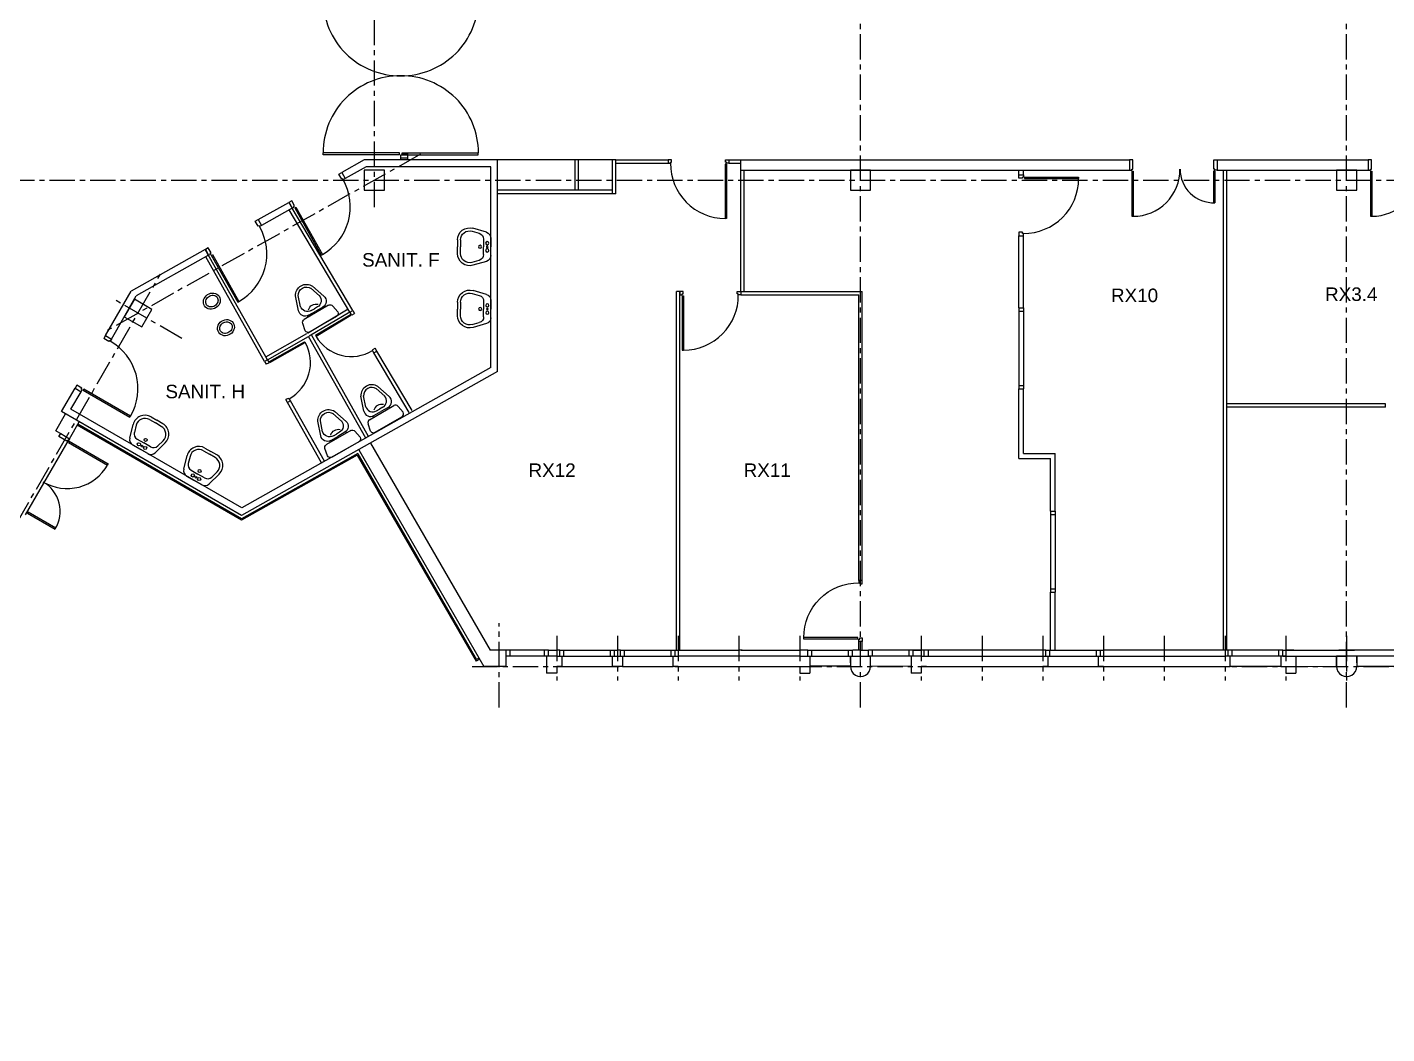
# Model space of a CAD drawing. Extents: x 1614 to 26454, y 2920 to 16595.
# Drawn here: x 3655 to 5669, y 11017 to 12507 of the extents above; entities that cross this region are included whole.
import ezdxf

# ---------------------------------------------------------------- set-up
doc = ezdxf.new("R2010")
doc.units = 0
doc.header["$MEASUREMENT"] = 0
doc.linetypes.add('AXES', pattern=[2, 1.25, -0.25, 0.25, -0.25])
doc.layers.get('0').update_dxf_attribs({"linetype": 'CONTINUOUS'})
for name, color, linetype in [('BA_APPUI_FENETRE', 140, 'CONTINUOUS'), ('BA_AXE_TRAME', 253, 'AXES'), ('BA_BARDAGE', 1, 'CONTINUOUS'), ('BA_CLOISON_EXISTANTE', 4, 'CONTINUOUS'), ('BA_DOUBLAGE', 134, 'CONTINUOUS'), ('BA_MENUIS_EXTERIEURE', 6, 'CONTINUOUS'), ('BA_MENUIS_INTERIEURE', 202, 'CONTINUOUS'), ('BA_STRUCTURE', 5, 'CONTINUOUS'), ('EQ_SANITAIRE', 60, 'CONTINUOUS'), ('TXT_REP_PIECE', 3, 'CONTINUOUS')]:
    doc.layers.add(name, color=color, linetype=linetype)
doc.styles.add('ARIAL', font='arial.ttf')

# ---------------------------------------------------------------- blocks, each defined once
blk = doc.blocks.new('baie1')
at = {"layer": 'BA_APPUI_FENETRE'}
blk.add_line((7.5, -5), (82.5, -5), dxfattribs=at)
at = {"layer": 'BA_DOUBLAGE'}
for p, q in [((4.5, 19), (0, 19)), ((85.5, 19), (90, 19))]:
    blk.add_line(p, q, dxfattribs=at)
at = {"layer": 'BA_MENUIS_EXTERIEURE'}
for p, q in [((4.5, 19), (85.5, 19)), ((4.5, 10), (4.5, 19)), ((4.5, 10), (85.5, 10)), ((10.5, 10), (10.5, 19)), ((79.5, 10), (79.5, 19)), ((85.5, 10), (85.5, 19))]:
    blk.add_line(p, q, dxfattribs=at)
at = {"layer": 'BA_STRUCTURE'}
for points in [[(0, 10), (7.5, 10), (7.5, -5), (0, -5)], [(90, -5), (82.5, -5), (82.5, 10), (90, 10)]]:
    blk.add_lwpolyline(points, dxfattribs=at)
blk = doc.blocks.new('baie2')
at = {"layer": 'BA_DOUBLAGE'}
blk.add_line((-12, 19), (0, 19), dxfattribs=at)
at = {"layer": 'BA_MENUIS_EXTERIEURE'}
for p, q in [((-78.3, 10), (-78.3, 19)), ((-12, 19), (-78.3, 19)), ((-12, 10), (-78.3, 10)), ((-72.3, 10), (-72.3, 19)), ((-18, 10), (-18, 19)), ((-12, 10), (-12, 19))]:
    blk.add_line(p, q, dxfattribs=at)
at = {"layer": 'BA_STRUCTURE'}
for p, q in [((-75, 0), (-75, 10)), ((0, 10), (-15, 10)), ((-15, 10), (-15, -15)), ((0, -15), (-15, -15)), ((0, -5), (0, -15))]:
    blk.add_line(p, q, dxfattribs=at)
blk = doc.blocks.new('P80_5')
for p, q in [((-5.5, 6.5), (-5.5, 86.6)), ((-3.5, 86.5), (-5.5, 86.5)), ((-3.5, 6.5), (-3.5, 86.5)), ((-90, 0), (-90, 5)), ((-90, 5), (-86.5, 5)), ((-85, 0), (-90, 0)), ((-86.5, 5), (-86.5, 3.5)), ((-86.5, 3.5), (-85, 3.5)), ((-85, 3.5), (-85, 0)), ((-3.5, 6.5), (-5.5, 6.5)), ((-5, 3.5), (-5, 0)), ((-3.5, 3.5), (-5, 3.5)), ((-5, 0), (0, 0)), ((0, 5), (-3.5, 5)), ((-3.5, 5), (-3.5, 3.5)), ((0, 0), (0, 5))]:
    blk.add_line(p, q)
for centre, radius, start, end in [((-5.6, 5.7), 80.9, 89.9501, 180.4961), ((-5.5, 6.5), 0, 180, 270), ((-5, 3.5), 0, 180, 270)]:
    blk.add_arc(centre, radius, start, end)
blk = doc.blocks.new('WC')
for p, q in [((-35.6, 21.6), (-56.7, 14.5)), ((-20.3, -20.8), (-20.3, 20.8)), ((-5, 27.9), (-16.3, 25.7)), ((0, -22.9), (0, 22.9)), ((-39.3, 16.2), (-55.4, 10.7)), ((-26.4, 5.3), (-26.4, 0)), ((-26.4, -5.3), (-26.4, 0)), ((-20.3, 14), (-22.5, 14)), ((-22.4, 12.2), (-22.4, 0)), ((-22.4, -12.2), (-22.4, 0)), ((-35.6, -21.6), (-56.7, -14.5)), ((-39.3, -16.2), (-55.4, -10.7)), ((-20.3, -14), (-22.5, -14)), ((-5, -27.9), (-16.3, -25.7))]:
    blk.add_line(p, q)
for centre, radius, start, end in [((-32.4, 12.2), 10, 0, 108.6162), ((-15.3, 20.8), 5, 101.0796, 180), ((-5, 22.9), 5, 0, 90), ((-49.5, 0), 16.2, 116.4444, 180), ((-49.5, -0.4), 16.2, 178.1961, 178.7319), ((-49.5, 0), 16.2, 180, 243.5556), ((-49.5, 0), 12.2, 116.4444, 180), ((-49.5, 0), 12.2, 180, 243.5556), ((-37.4, 5.3), 11, 0, 102.4), ((-21.2, 0), 11.5, 134.9643, 225.0357), ((-37.4, -5.3), 11, 257.6, 0), ((-32.4, -12.2), 10, 251.3838, 0), ((-15.3, -20.8), 5, 180, 258.9204), ((-5, -22.9), 5, 270, 0)]:
    blk.add_arc(centre, radius, start, end)
blk = doc.blocks.new('LAV60')
for p, q in [((-14.4, 0), (0, 0)), ((14.4, 0), (0, 0)), ((-24, -7.3), (-30.4, -29.5)), ((-25.6, -30.9), (-22.3, -19.3)), ((-12.7, -12), (0, -12)), ((12.7, -12), (0, -12)), ((25.6, -30.9), (22.3, -19.3)), ((24, -7.3), (30.4, -29.5)), ((-11.2, -50), (0, -50)), ((-11.2, -55), (0, -55)), ((11.2, -50), (0, -50)), ((11.2, -55), (0, -55))]:
    blk.add_line(p, q)
for centre, radius in [((-6, -6), 2.61), ((0, -17.8), 2.54), ((0, -6), 1.44), ((6, -6), 2.61)]:
    blk.add_circle(centre, radius)
for centre, radius, start, end in [((-14.4, -10), 10, 90, 164.0546), ((14.4, -10), 10, 15.9454, 90), ((-12.7, -22), 10, 90, 164.0546), ((12.7, -22), 10, 15.9454, 90), ((-11.2, -35), 20, 164.0546, 270), ((-11.2, -35), 15, 164.0546, 270), ((11.2, -35), 20, 270, 15.9454), ((11.2, -35), 15, 270, 15.9454)]:
    blk.add_arc(centre, radius, start, end)

msp = doc.modelspace()

# ---------------------------------------------------------------- linework, layer by layer
at = {"layer": 'BA_APPUI_FENETRE'}
for p, q in [((3653.1, 11785.4), (3718.1, 11898)), ((4874.8, 11560.9), (4814.8, 11560.9)), ((4964.8, 11560.8), (4904.8, 11560.9)), ((5534.8, 11560.8), (5594.8, 11560.9)), ((5624.8, 11560.9), (5684.8, 11560.9))]:
    msp.add_line(p, q, dxfattribs=at)
at = {"layer": 'BA_AXE_TRAME', "ltscale": 30}
for p, q in [((5609.8, 11499.7), (5609.8, 15941.9)), ((4169.8, 12240.8), (4169.8, 13781.9)), ((4889.8, 11499.7), (4889.8, 13781.9)), ((4238.2, 12319.2), (3767.8, 12054.7)), ((2668.7, 12280.8), (8550.9, 12280.8)), ((2349.1, 9536.9), (3853, 12141.7)), ((3884.7, 12046.4), (3785, 12103.9)), ((4354.8, 11499.7), (4354.8, 11624.8)), ((4439.8, 11605.9), (4439.8, 11539.7)), ((4529.8, 11605.9), (4529.8, 11539.7)), ((4619.8, 11605.9), (4619.8, 11539.7)), ((4709.8, 11605.9), (4709.8, 11539.7)), ((4799.8, 11605.9), (4799.8, 11539.7)), ((4979.8, 11605.9), (4979.8, 11539.7)), ((5069.8, 11605.9), (5069.8, 11539.7)), ((5159.8, 11605.9), (5159.8, 11539.7)), ((5249.8, 11605.9), (5249.8, 11539.7)), ((5339.8, 11605.9), (5339.8, 11539.7)), ((5429.8, 11605.9), (5429.8, 11539.7)), ((5519.8, 11605.9), (5519.8, 11539.7)), ((5609.8, 11605.9), (5609.8, 11539.7)), ((4314.8, 11560.8), (8550.9, 11560.8))]:
    msp.add_line(p, q, dxfattribs=at)
at = {"layer": 'BA_BARDAGE'}
for p, q in [((3973.1, 11777.2), (3729.5, 11917.8)), ((3973.1, 11779.5), (3730.5, 11919.5)), ((4145, 11876.2), (3973.1, 11779.5)), ((4144.3, 11873.5), (3973.1, 11777.2)), ((4144.3, 11873.5), (4320.5, 11568.3)), ((4145, 11876.2), (4321.2, 11571.1)), ((4325.7, 11571.3), (4320.5, 11568.3)), ((4324.7, 11573.1), (4321.2, 11571.1))]:
    msp.add_line(p, q, dxfattribs=at)
at = {"layer": 'BA_CLOISON_EXISTANTE'}
for p, q in [((4154.8, 12310.8), (4121.5, 12292.1)), ((4352.3, 12310.8), (4154.8, 12310.8)), ((4192.3, 12310.8), (4154.8, 12310.8)), ((4352.3, 11997.4), (4352.3, 12310.8)), ((4467.3, 12265.8), (4467.3, 12310.8)), ((4472.3, 12310.8), (4467.3, 12310.8)), ((4472.3, 12265.8), (4472.3, 12310.8)), ((4522.3, 12265.8), (4522.3, 12310.8)), ((4527.3, 12310.8), (4522.3, 12310.8)), ((4522.3, 12260.8), (4522.3, 12310.8)), ((4527.3, 12260.8), (4527.3, 12310.8)), ((4527.3, 12310.8), (4604.8, 12310.8)), ((4527.3, 12305.8), (4604.8, 12305.8)), ((4694.8, 12310.8), (4712.3, 12310.8)), ((4694.8, 12305.8), (4712.3, 12305.8)), ((4157.4, 12300.8), (4126.4, 12283.4)), ((4342.3, 12300.8), (4157.4, 12300.8)), ((4342.3, 12003.2), (4342.3, 12300.8)), ((4712.3, 12115.8), (4712.3, 12295.8)), ((4717.3, 12115.8), (4717.3, 12295.8)), ((5124.3, 12288.6), (5124.3, 12295.8)), ((5131.3, 12288.6), (5131.3, 12295.8)), ((5427.3, 11584.8), (5427.3, 12295.8)), ((5432.3, 11584.8), (5432.3, 12295.8)), ((4522.3, 12265.8), (4352.3, 12265.8)), ((3997.8, 12222.5), (4043.1, 12247.9)), ((4527.3, 12260.8), (4352.3, 12260.8)), ((4048, 12239.3), (4002.7, 12213.7)), ((4133.3, 12085.4), (4043.6, 12236.8)), ((4137.6, 12087.9), (4048, 12239.2)), ((5124.3, 12091.6), (5124.3, 12198.6)), ((5131.3, 12091.6), (5131.3, 12198.6)), ((3919.3, 12178.3), (3809.7, 12116.6)), ((3924.2, 12169.6), (3817, 12109.3)), ((4011.3, 12014.9), (3919.3, 12178.3)), ((4006.9, 12012.5), (3919.9, 12167.2)), ((3771.5, 12050.6), (3809.7, 12116.6)), ((3780.2, 12045.6), (3817, 12109.3)), ((4617.3, 11584.8), (4617.3, 12115.8)), ((4622.3, 12115.8), (4617.3, 12115.8)), ((4622.3, 11584.8), (4622.3, 12115.8)), ((4712.3, 12115.8), (4892.3, 12115.8)), ((4712.3, 12110.8), (4887.3, 12110.8)), ((4887.3, 11687.8), (4887.3, 12110.8)), ((4892.3, 11687.8), (4892.3, 12115.8)), ((4130.8, 12089.7), (4070.5, 12054)), ((4133.3, 12085.4), (4073.1, 12049.7)), ((5124.3, 12091.6), (5131.3, 12091.6)), ((4008.8, 12019.3), (4069.8, 12053.6)), ((4011.3, 12014.9), (4072.3, 12049.2)), ((4156.9, 11898.9), (4072.3, 12049.2)), ((4161.2, 11901.3), (4076.6, 12051.8)), ((4221.2, 11937), (4169, 12025.1)), ((4225.5, 11939.5), (4173.3, 12027.7)), ((4342.3, 12003.2), (3973.2, 11795.6)), ((4352.3, 11997.4), (3973.1, 11784.1)), ((3706.5, 11938), (3726.6, 11972.6)), ((3720.2, 11941.6), (3735.2, 11967.6)), ((5124.3, 11868.8), (5124.3, 11971.6)), ((5124.3, 11971.6), (5131.3, 11971.6)), ((5131.3, 11875.8), (5131.3, 11971.6)), ((4091.5, 11862.1), (4041.2, 11951.5)), ((4095.9, 11864.6), (4045.6, 11953.9)), ((5667.3, 11949.8), (5432.3, 11949.8)), ((5667.3, 11944.8), (5432.3, 11944.8)), ((5667.3, 11944.8), (5667.3, 11949.8)), ((3973.1, 11784.1), (3706.5, 11938)), ((3973.2, 11795.6), (3720.2, 11941.6)), ((5124.3, 11868.8), (5171.3, 11868.8)), ((5131.3, 11875.8), (5178.3, 11875.8)), ((5171.3, 11790.8), (5171.3, 11868.8)), ((5178.3, 11790.8), (5178.3, 11875.8)), ((5171.3, 11790.8), (5178.3, 11790.8)), ((5171.3, 11584.8), (5171.3, 11670.8)), ((5171.3, 11670.8), (5178.3, 11670.8)), ((5178.3, 11584.8), (5178.3, 11670.8)), ((4887.3, 11584.8), (4887.3, 11597.8)), ((4892.3, 11584.8), (4892.3, 11597.8))]:
    msp.add_line(p, q, dxfattribs=at)
at = {"layer": 'BA_DOUBLAGE'}
for p, q in [((4427.8, 11584.8), (4439.8, 11584.8)), ((4619.8, 11584.8), (4709.8, 11584.8)), ((4714.3, 11584.8), (4709.8, 11584.8)), ((4712.8, 11584.8), (4799.8, 11584.8)), ((4889.8, 11584.8), (4878.2, 11584.8)), ((4889.8, 11584.8), (4901.5, 11584.8)), ((5531.8, 11584.8), (5519.8, 11584.8)), ((5609.8, 11584.8), (5598.2, 11584.8)), ((5609.8, 11584.8), (5598.2, 11584.8)), ((5609.8, 11584.8), (5598.2, 11584.8)), ((5609.8, 11584.8), (5621.5, 11584.8))]:
    msp.add_line(p, q, dxfattribs=at)
at = {"layer": 'BA_MENUIS_EXTERIEURE'}
for p, q in [((4427.8, 11584.8), (4361.5, 11584.8)), ((4364.8, 11575.8), (4364.8, 11584.8)), ((4370.8, 11575.8), (4370.8, 11584.8)), ((4421.8, 11575.8), (4421.8, 11584.8)), ((4427.8, 11575.8), (4427.8, 11584.8)), ((5159.8, 11584.8), (4967.8, 11584.8)), ((4984.3, 11575.8), (4984.3, 11584.8)), ((4990.3, 11575.8), (4990.3, 11584.8)), ((5434.3, 11584.8), (5249.8, 11584.8)), ((5515.3, 11584.8), (5609.8, 11584.8)), ((5704.3, 11584.8), (5609.8, 11584.8)), ((4427.8, 11575.8), (4364.8, 11575.8)), ((5515.3, 11575.8), (5609.8, 11575.8)), ((5704.3, 11575.8), (5609.8, 11575.8))]:
    msp.add_line(p, q, dxfattribs=at)
at = {"layer": 'BA_MENUIS_INTERIEURE'}
for p, q in [((4206.7, 12321.2), (4093.7, 12321.2)), ((4093.9, 12318.4), (4093.9, 12321.2)), ((4206.7, 12318.4), (4093.9, 12318.4)), ((4206.7, 12318.4), (4206.7, 12321.2)), ((4208.8, 12310.8), (4208.8, 12318.3)), ((4208.8, 12318.3), (4210.9, 12318.3)), ((4218.8, 12313.4), (4208.8, 12313.4)), ((4210.9, 12318.4), (4210.9, 12321.2)), ((4210.9, 12321.2), (4323.9, 12321.2)), ((4210.9, 12318.3), (4210.9, 12320.5)), ((4210.9, 12320.5), (4218.8, 12320.5)), ((4210.9, 12318.4), (4323.7, 12318.4)), ((4218.8, 12320.5), (4218.8, 12310.8)), ((4323.7, 12318.4), (4323.7, 12321.2)), ((4467.3, 12310.8), (4352.3, 12310.8)), ((4522.3, 12310.8), (4472.3, 12310.8)), ((4604.8, 12310.8), (4604.8, 12305.8)), ((4609.8, 12310.8), (4604.8, 12310.8)), ((4604.8, 12305.8), (4608.3, 12305.8)), ((4608.3, 12305.8), (4608.3, 12307.3)), ((4608.3, 12307.3), (4609.8, 12307.3)), ((4609.8, 12307.3), (4609.8, 12310.8)), ((4689.8, 12310.8), (4694.8, 12310.8)), ((4689.8, 12307.3), (4689.8, 12310.8)), ((4691.3, 12307.3), (4689.8, 12307.3)), ((4691.3, 12305.8), (4691.3, 12307.3)), ((4694.8, 12305.8), (4691.3, 12305.8)), ((4694.8, 12310.8), (4694.8, 12305.8)), ((5293.1, 12310.8), (5288.1, 12310.8)), ((5288.1, 12310.8), (5288.1, 12295.8)), ((5293.1, 12297.3), (5293.1, 12310.8)), ((5413.1, 12310.8), (5418.1, 12310.8)), ((5413.1, 12297.3), (5413.1, 12310.8)), ((5418.1, 12310.8), (5418.1, 12295.8)), ((5646.8, 12310.8), (5641.8, 12310.8)), ((5641.8, 12310.8), (5641.8, 12295.8)), ((5646.8, 12297.3), (5646.8, 12310.8)), ((4117.2, 12289.7), (4121.5, 12292.1)), ((4121.3, 12282.2), (4117.2, 12289.7)), ((4121.5, 12292.1), (4126.4, 12283.4)), ((4691.3, 12304.3), (4689.3, 12304.3)), ((4689.3, 12304.3), (4689.3, 12224.2)), ((4691.3, 12304.3), (4691.3, 12224.3)), ((5124.3, 12283.6), (5124.3, 12288.6)), ((5124.3, 12288.6), (5131.3, 12288.6)), ((5129.8, 12285.1), (5129.8, 12283.6)), ((5131.3, 12285.1), (5129.8, 12285.1)), ((5131.3, 12288.6), (5131.3, 12285.1)), ((5132.8, 12285.1), (5212.8, 12285.1)), ((5132.8, 12285.1), (5132.8, 12283.1)), ((5212.8, 12285.1), (5212.8, 12283.1)), ((5288.1, 12295.8), (5291.6, 12295.8)), ((5291.6, 12295.8), (5291.6, 12297.3)), ((5291.6, 12297.3), (5293.1, 12297.3)), ((5291.6, 12294.3), (5291.6, 12227.3)), ((5291.6, 12294.3), (5293.6, 12294.3)), ((5293.6, 12294.3), (5293.6, 12227.3)), ((5412.5, 12294.3), (5412.5, 12247.3)), ((5414.5, 12294.3), (5412.5, 12294.3)), ((5414.6, 12297.3), (5413.1, 12297.3)), ((5414.5, 12294.3), (5414.5, 12247.3)), ((5414.6, 12295.8), (5414.6, 12297.3)), ((5418.1, 12295.8), (5414.6, 12295.8)), ((5641.8, 12295.8), (5645.3, 12295.8)), ((5645.3, 12295.8), (5645.3, 12297.3)), ((5645.3, 12297.3), (5646.8, 12297.3)), ((5645.3, 12294.3), (5645.3, 12227.3)), ((5645.3, 12294.3), (5647.3, 12294.3)), ((5647.3, 12294.3), (5647.3, 12227.3)), ((4122.6, 12283), (4121.3, 12282.2)), ((4123.4, 12281.7), (4122.6, 12283)), ((4126.4, 12283.4), (4123.4, 12281.7)), ((5129.8, 12283.6), (5124.3, 12283.6)), ((5132.8, 12283.1), (5212.9, 12283.1)), ((4047.5, 12250.4), (4043.1, 12247.9)), ((4043.1, 12247.9), (4048, 12239.3)), ((4051.6, 12243), (4047.5, 12250.4)), ((4048, 12239.3), (4051, 12241)), ((4050.3, 12242.3), (4051.6, 12243)), ((4051, 12241), (4050.3, 12242.3)), ((4051.8, 12239.7), (4053.5, 12240.7)), ((4051.8, 12239.7), (4091, 12170)), ((4053.5, 12240.7), (4092.8, 12170.8)), ((4691.3, 12224.3), (4689.3, 12224.3)), ((5291.6, 12227.3), (5293.6, 12227.3)), ((5645.3, 12227.3), (5647.3, 12227.3)), ((3993.4, 12220), (3997.8, 12222.5)), ((3997.6, 12212.6), (3993.4, 12220)), ((3998.9, 12213.3), (3997.6, 12212.6)), ((3997.8, 12222.5), (4002.7, 12213.7)), ((3999.6, 12212), (3998.9, 12213.3)), ((4002.7, 12213.7), (3999.6, 12212)), ((5129.8, 12203.6), (5124.3, 12203.6)), ((5124.3, 12203.6), (5124.3, 12198.6)), ((5124.3, 12198.6), (5131.3, 12198.6)), ((5129.8, 12202.1), (5129.8, 12203.6)), ((5131.3, 12202.1), (5129.8, 12202.1)), ((5131.3, 12198.6), (5131.3, 12202.1)), ((3923.7, 12180.7), (3919.4, 12178.3)), ((3919.4, 12178.3), (3924.2, 12169.6)), ((3927.9, 12173.4), (3923.7, 12180.7)), ((3924.2, 12169.6), (3927.3, 12171.3)), ((3926.6, 12172.6), (3927.9, 12173.4)), ((3927.3, 12171.3), (3926.6, 12172.6)), ((3928, 12170), (3929.8, 12171)), ((3928, 12170), (3967.3, 12100.3)), ((3929.8, 12171), (3969.1, 12101.2)), ((4091, 12170), (4092.8, 12170.9)), ((3967.3, 12100.3), (3969, 12101.3)), ((4133.3, 12085.4), (4137.6, 12087.9)), ((4133.3, 12085.4), (4135.3, 12082)), ((4136.8, 12081.6), (4140.2, 12083.6)), ((4137.6, 12087.9), (4140.2, 12083.6)), ((5124.3, 12091.6), (5124.3, 11971.6)), ((5124.3, 12086.6), (5131.3, 12086.6)), ((5131.3, 12091.6), (5131.3, 11971.6)), ((4134.3, 12081.5), (4082.7, 12050.9)), ((4135.1, 12080.2), (4083.4, 12049.5)), ((4134.3, 12081.5), (4135.1, 12080.2)), ((4135.3, 12082), (4136.3, 12082.6)), ((4136.3, 12082.6), (4136.8, 12081.6)), ((3771.6, 12050.6), (3769.1, 12046.2)), ((3776.4, 12042), (3769.1, 12046.2)), ((3771.6, 12050.6), (3780.2, 12045.6)), ((3777.2, 12043.3), (3776.4, 12042)), ((3778.5, 12042.5), (3777.2, 12043.3)), ((3780.2, 12045.6), (3778.5, 12042.5)), ((4082.7, 12050.9), (4083.5, 12049.6)), ((4014.2, 12012.1), (4066.4, 12041.5)), ((4014.9, 12010.8), (4067.3, 12040.2)), ((4066.4, 12041.5), (4067.2, 12040.2)), ((4167, 12028.5), (4168, 12029.1)), ((4169, 12025.1), (4167, 12028.5)), ((4167.4, 12030), (4170.8, 12032)), ((4168, 12029.1), (4167.4, 12030)), ((4169, 12025.1), (4173.3, 12027.7)), ((4173.3, 12027.7), (4170.8, 12032)), ((4011.3, 12014.9), (4006.9, 12012.5)), ((4006.9, 12012.5), (4009.4, 12008.1)), ((4012.7, 12010), (4009.4, 12008.1)), ((4011.3, 12014.9), (4013.2, 12011.5)), ((4013.2, 12011.5), (4012.2, 12011)), ((4012.2, 12011), (4012.7, 12010)), ((4014.2, 12012.1), (4014.9, 12010.8)), ((3729.1, 11977), (3726.6, 11972.6)), ((3726.6, 11972.6), (3735.2, 11967.6)), ((3736.4, 11972.7), (3729.1, 11977)), ((3735.2, 11967.6), (3736.9, 11970.7)), ((3735.6, 11971.4), (3736.4, 11972.7)), ((3736.9, 11970.7), (3735.6, 11971.4)), ((3738.2, 11969.9), (3739.2, 11971.7)), ((3738.2, 11969.9), (3807.5, 11929.9)), ((3739.2, 11971.7), (3808.6, 11931.6)), ((5124.3, 11976.6), (5131.3, 11976.6)), ((4042.2, 11957.7), (4038.8, 11955.8)), ((4041.2, 11951.5), (4038.8, 11955.8)), ((4045.6, 11953.9), (4041.2, 11951.5)), ((4042.7, 11956.7), (4042.2, 11957.7)), ((4043.7, 11957.3), (4042.7, 11956.7)), ((4045.6, 11953.9), (4043.7, 11957.3)), ((3807.5, 11929.9), (3808.5, 11931.6)), ((3702.6, 11901.1), (3705.1, 11905.5)), ((3705.1, 11905.5), (3718.1, 11898)), ((3714.3, 11894.4), (3702.6, 11901.1)), ((3715, 11895.7), (3714.3, 11894.4)), ((3716.3, 11894.9), (3715, 11895.7)), ((3718.1, 11898), (3716.3, 11894.9)), ((3717.6, 11894.2), (3716.6, 11892.4)), ((3716.6, 11892.4), (3774.6, 11858.9)), ((3717.6, 11894.2), (3775.6, 11860.7)), ((3775.6, 11860.7), (3774.6, 11858.9)), ((3656.1, 11787.7), (3657.1, 11789.4)), ((3656.1, 11787.7), (3696.8, 11764.2)), ((3657.1, 11789.4), (3697.8, 11765.9)), ((5171.3, 11790.8), (5171.3, 11670.8)), ((5171.3, 11785.8), (5178.3, 11785.8)), ((5178.3, 11790.8), (5178.3, 11670.8)), ((5171.3, 11675.8), (5178.3, 11675.8))]:
    msp.add_line(p, q, dxfattribs=at)
for centre, radius, start, end in [((4207.8, 12549.5), 114.1, 179.9501, 270.4961), ((4209.8, 12549.5), 114.1, 269.5039, 0.0499), ((4207.8, 12321.3), 114.1, 89.5039, 180.0499), ((4209.8, 12321.3), 114.1, 359.9501, 90.4961), ((4206.7, 12321.2), 0, 360, 90), ((4210.9, 12321.2), 0, 90, 180), ((4210.9, 12320.5), 0, 360, 90), ((4689.2, 12305.1), 80.9, 179.5039, 270.0499), ((4689.8, 12307.3), 0, 90, 180), ((4689.3, 12304.3), 0, 90, 180), ((5293.1, 12297.3), 0, 0, 90), ((5293.9, 12296.4), 69.1, 269.6995, 0.7256), ((5293.6, 12294.3), 0, 0, 90), ((5413.1, 12297.3), 50, 180, 271.6992), ((5412.5, 12294.3), 0, 90, 180), ((5413.1, 12297.3), 0, 90, 180), ((5646.8, 12297.3), 0, 0, 90), ((5647.6, 12296.4), 69.1, 269.6995, 0.7256), ((5647.3, 12294.3), 0, 0, 90), ((4053.2, 12241.4), 80.9, 299.3127, 29.8588), ((5129.8, 12283.6), 0, 180, 270), ((5132, 12283), 80.9, 269.5039, 0.0499), ((5132.8, 12283.1), 0, 180, 270), ((4051.6, 12243), 0, 29.3627, 119.3627), ((4053.5, 12240.7), 0, 29.3627, 119.3627), ((3929.5, 12171.7), 80.9, 299.3127, 29.8588), ((3927.9, 12173.4), 0, 29.3627, 119.3627), ((3929.8, 12171), 0, 29.3627, 119.3627), ((4135.1, 12080.2), 0, 300.6373, 30.6373), ((4136.8, 12081.6), 0, 300.6373, 30.6373), ((4135.6, 12080.4), 60.7, 210.5874, 301.1335), ((3738.6, 11972.1), 80.9, 329.9249, 60.4709), ((4014.4, 12010.4), 60.7, 298.8665, 29.4126), ((4012.7, 12010), 0, 209.3627, 299.3627), ((4014.9, 12010.8), 0, 209.3627, 299.3627), ((3736.4, 11972.7), 0, 59.9748, 149.9748), ((3739.2, 11971.7), 0, 59.9748, 149.9748), ((3714.3, 11894.4), 0, 150, 240), ((3716.6, 11892.4), 0, 150, 240), ((3714.6, 11893.2), 69.1, 239.2744, 330.3005), ((3654.3, 11790.5), 50, 328.3008, 60), ((3657.1, 11789.4), 0, 60, 150)]:
    msp.add_arc(centre, radius, start, end, dxfattribs=at)
at = {"layer": 'BA_STRUCTURE'}
for p, q in [((4712.3, 12310.8), (5288.1, 12310.8)), ((4712.3, 12295.8), (4712.3, 12310.8)), ((5418.1, 12310.8), (5641.8, 12310.8)), ((4712.3, 12295.8), (5288.1, 12295.8)), ((5418.1, 12295.8), (5641.8, 12295.8)), ((3697.8, 11909.7), (3712.3, 11934.7)), ((3718.1, 11898), (3732.5, 11923)), ((3697.8, 11909.7), (3705.1, 11905.5)), ((4163.9, 11891.4), (4341, 11584.8)), ((4146.5, 11881.6), (4331.7, 11560.8)), ((4364.8, 11584.8), (4341, 11584.8)), ((4364.9, 11575.8), (4364.9, 11584.8)), ((4364.8, 11560.8), (4331.7, 11560.8)), ((4364.8, 11560.8), (4364.8, 11575.8)), ((4439.8, 11575.8), (4424.8, 11575.8)), ((4424.8, 11575.8), (4424.8, 11550.8)), ((4439.8, 11560.8), (4439.8, 11550.8)), ((4709.8, 11575.8), (4619.8, 11575.8)), ((4619.8, 11560.8), (4709.8, 11560.8)), ((4799.8, 11575.8), (4709.8, 11575.8)), ((4709.8, 11560.8), (4799.8, 11560.8)), ((4874.8, 11565.8), (4874.8, 11575.8)), ((4874.8, 11575.8), (4874.8, 11560.7)), ((4874.8, 11575.8), (4904.8, 11575.8)), ((4904.8, 11560.8), (4904.8, 11575.8)), ((4904.8, 11565.8), (4904.8, 11575.8)), ((4979.8, 11575.8), (5159.8, 11575.8)), ((4987.3, 11560.8), (4979.8, 11560.8)), ((4987.3, 11560.8), (5159.8, 11560.8)), ((5249.8, 11575.8), (5429.8, 11575.8)), ((5249.8, 11560.8), (5429.8, 11560.8)), ((5519.8, 11575.8), (5534.8, 11575.8)), ((5519.8, 11560.8), (5519.8, 11550.8)), ((5534.8, 11575.8), (5534.8, 11550.8)), ((5594.8, 11560.8), (5594.8, 11575.8)), ((5594.8, 11560.8), (5594.8, 11575.8)), ((5594.8, 11575.8), (5609.8, 11575.8)), ((5594.8, 11575.8), (5609.8, 11575.8)), ((5594.8, 11575.8), (5594.8, 11560.7)), ((5594.8, 11565.8), (5594.8, 11575.8)), ((5594.8, 11565.8), (5594.8, 11575.8)), ((5594.8, 11565.8), (5594.8, 11575.8)), ((5594.8, 11560.8), (5594.8, 11575.8)), ((5624.8, 11575.8), (5594.8, 11575.8)), ((5594.8, 11565.8), (5594.8, 11575.8)), ((5624.8, 11575.8), (5624.8, 11560.7)), ((5624.8, 11565.8), (5624.8, 11575.8)), ((5624.8, 11565.8), (5624.8, 11575.8)), ((4439.8, 11550.8), (4424.8, 11550.8)), ((5519.8, 11550.8), (5534.8, 11550.8))]:
    msp.add_line(p, q, dxfattribs=at)
for points in [[(4184.8, 12295.8), (4154.8, 12295.8), (4154.8, 12265.8), (4184.8, 12265.8)], [(4904.8, 12295.8), (4874.8, 12295.8), (4874.8, 12265.8), (4904.8, 12265.8)], [(5624.8, 12295.8), (5594.8, 12295.8), (5594.8, 12265.8), (5624.8, 12265.8)], [(3814.2, 12104.4), (3799.2, 12078.4), (3825.2, 12063.4), (3840.2, 12089.4)]]:
    msp.add_lwpolyline(points, close=True, dxfattribs=at)
for centre, start, end in [((4889.8, 11560.8), 179.701, 0), ((5609.8, 11560.8), 180, 0.299)]:
    msp.add_arc(centre, 15, start, end, dxfattribs=at)
at = {"layer": 'TXT_REP_PIECE'}
for centre in [(3929, 12101.7), (3949.9, 12062.4)]:
    msp.add_ellipse(centre, major_axis=(-10.7, -7.2), ratio=0.894737, dxfattribs=at)
for points in [[(3921.1, 12096.4), (3921.5, 12095.8), (3921.9, 12095.3), (3923.2, 12094.2), (3924.1, 12093.7), (3926.1, 12093.1), (3927.3, 12093), (3929.5, 12093.2), (3930.7, 12093.5), (3932.9, 12094.4), (3933.9, 12095.1), (3935.7, 12096.7), (3936.5, 12097.6), (3937.6, 12099.6), (3937.9, 12100.7), (3938.2, 12102.8), (3938.2, 12103.8), (3937.7, 12105.7), (3937.3, 12106.6), (3936.1, 12108.2), (3935.3, 12108.9), (3933.4, 12109.9), (3932.3, 12110.2), (3930, 12110.4), (3928.8, 12110.3), (3926.3, 12109.6), (3925.1, 12109.1), (3923.1, 12107.5), (3922.1, 12106.6), (3920.8, 12104.5), (3920.3, 12103.4), (3919.8, 12101.1), (3919.8, 12100), (3920.2, 12098), (3920.5, 12097.2), (3921.1, 12096.4)], [(3942, 12057.1), (3942.3, 12056.5), (3942.8, 12056), (3944.1, 12054.9), (3945, 12054.4), (3947, 12053.8), (3948.2, 12053.7), (3950.4, 12053.9), (3951.6, 12054.1), (3953.8, 12055.1), (3954.8, 12055.8), (3956.6, 12057.4), (3957.4, 12058.3), (3958.5, 12060.3), (3958.8, 12061.4), (3959.1, 12063.5), (3959.1, 12064.5), (3958.6, 12066.4), (3958.2, 12067.3), (3957, 12068.9), (3956.2, 12069.6), (3954.3, 12070.6), (3953.2, 12070.9), (3950.9, 12071.1), (3949.6, 12071), (3947.2, 12070.3), (3946, 12069.8), (3943.9, 12068.2), (3943, 12067.3), (3941.7, 12065.2), (3941.2, 12064.1), (3940.7, 12061.8), (3940.7, 12060.7), (3941.1, 12058.7), (3941.4, 12057.9), (3942, 12057.1)]]:
    msp.add_open_spline(points, degree=3, knots=[0, 0, 0, 0, 0.267706, 0.267706, 0.633282, 0.633282, 0.998857, 0.998857, 1.364432, 1.364432, 1.730008, 1.730008, 2.095583, 2.095583, 2.461159, 2.461159, 2.826734, 2.826734, 3.192309, 3.192309, 3.582903, 3.582903, 3.973497, 3.973497, 4.36409, 4.36409, 4.754684, 4.754684, 5.145277, 5.145277, 5.535871, 5.535871, 5.926465, 5.926465, 6.283185, 6.283185, 6.283185, 6.283185], dxfattribs=at)

# ---------------------------------------------------------------- block references
at = {"layer": 'BA_MENUIS_INTERIEURE', "rotation": 179.9999999999999}
msp.add_blockref('P80_5', (4622.3, 12115.8), dxfattribs=at)
at = {"layer": 'BA_MENUIS_INTERIEURE', "xscale": -1, "rotation": 89.99999999999991}
msp.add_blockref('P80_5', (4892.3, 11597.8), dxfattribs=at)
at = {"layer": 'BA_STRUCTURE', "rotation": 359.9999999999999}
for name, p in [('baie1', (4439.8, 11565.8)), ('baie1', (4529.8, 11565.8)), ('baie2', (4979.8, 11565.8)), ('baie1', (5159.8, 11565.8))]:
    msp.add_blockref(name, p, dxfattribs=at)
at = {"layer": 'BA_STRUCTURE', "xscale": -1, "rotation": 359.9999999999999}
for name, p in [('baie2', (4799.8, 11565.8)), ('baie1', (5519.8, 11565.8))]:
    msp.add_blockref(name, p, dxfattribs=at)
at = {"layer": 'EQ_SANITAIRE', "yscale": 0.9, "zscale": 0.9}
for p, xscale, rotation in [((4342.3, 12182.2), -0.9, 269.9999999999998), ((4342.4, 12090), -0.9, 269.9999999999998), ((3822.9, 11882.3), 0.9, 149.9999999999999), ((3902.8, 11836.2), 0.9, 149.9999999999999)]:
    msp.add_blockref('LAV60', p, dxfattribs=dict(at, xscale=xscale, rotation=rotation))
at = {"layer": 'EQ_SANITAIRE', "xscale": -1, "rotation": 119.9999999999997}
for p in [(4094, 12067.5), (4126.8, 11882)]:
    msp.add_blockref('WC', p, dxfattribs=at)
at = {"layer": 'EQ_SANITAIRE', "rotation": 300.0000000000011}
msp.add_blockref('WC', (4190.7, 11918.9), dxfattribs=at)

# ---------------------------------------------------------------- texts
at = {"layer": 'TXT_REP_PIECE', "char_height": 20, "width": 224.767, "attachment_point": 5}
for s, insert in [('{\\fArial|b0|i0|c0|p34;SANIT. F}', (4209, 12162.7)), ('{\\fArial|b0|i0|c0|p34;RX10}', (5295.7, 12110.1)), ('{\\fArial|b0|i0|c0|p34;RX3.4}', (5616.7, 12111.8)), ('{\\fArial|b0|i0|c0|p34;SANIT. H}', (3919.2, 11967.7)), ('{\\fArial|b0|i0|c0|p34;RX11}', (4751.6, 11851.3))]:
    msp.add_mtext(s, dxfattribs=dict(at, insert=insert))
at = {"layer": 'TXT_REP_PIECE', "insert": (4433, 11851.3), "char_height": 20, "width": 224.767, "attachment_point": 5, "style": 'ARIAL'}
msp.add_mtext('{\\fArial|b0|i0|c0|p34;RX12}', dxfattribs=at)

doc.saveas('drawing.dxf')
